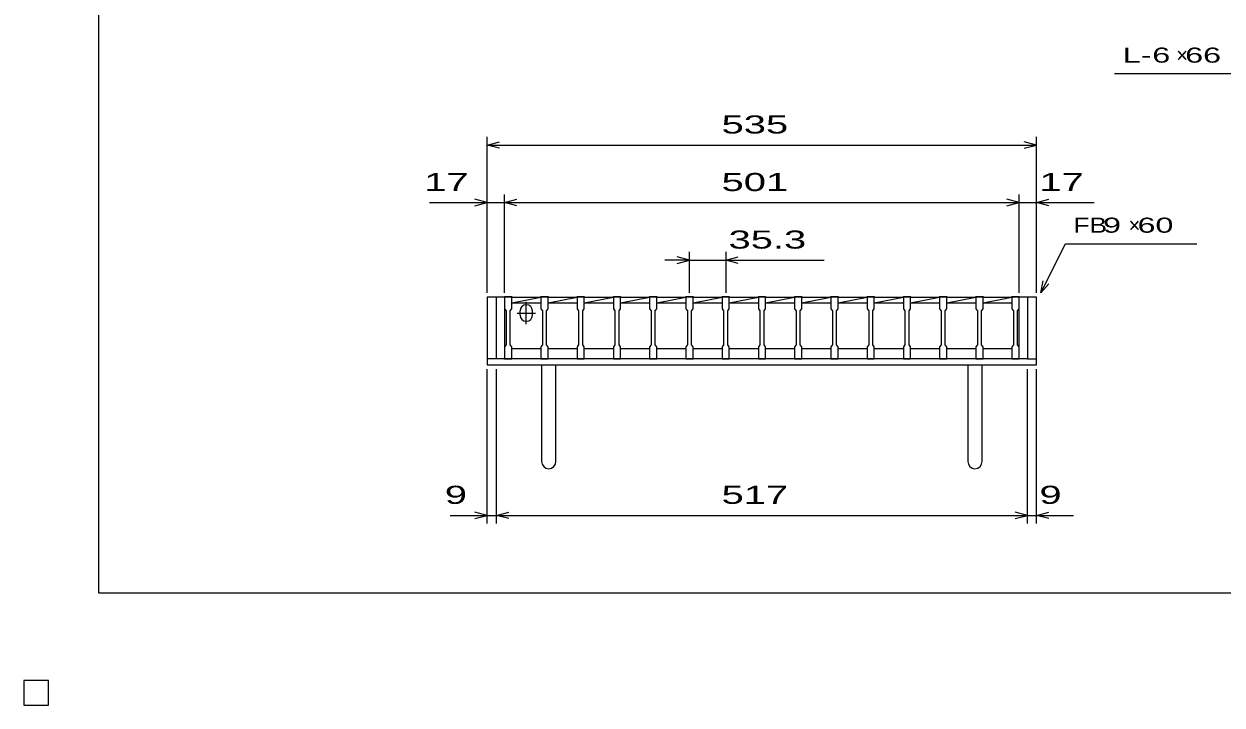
# Model space of a CAD drawing. Units: millimetres, scale not verified. Extents: x -1456 to 1385, y -1026 to 843.
# Drawn here: x -1456 to -289, y -1026 to -363 of the extents above; entities that cross this region are included whole.
import ezdxf
from ezdxf.enums import TextEntityAlignment as Align

# ---------------------------------------------------------------- set-up
doc = ezdxf.new("R2010")
doc.units = ezdxf.units.MM
doc.header["$LTSCALE"] = 8
for name, color, linetype, lineweight in [('0_2', 150, 'Continuous', 25), ('16', 3, 'Continuous', 25), ('19', 6, 'Continuous', 25), ('22', 4, 'Continuous', 25), ('24', 2, 'Continuous', 25), ('32', 4, 'Continuous', 25)]:
    doc.layers.add(name, color=color, linetype=linetype, lineweight=lineweight)
doc.styles.add('ベクトル', font='')
doc.styles.get('ベクトル').set_extended_font_data('ベクトル')

msp = doc.modelspace()

# ---------------------------------------------------------------- linework, layer by layer
at = {"layer": '0_2'}
for p, q in [((-1383.2, -917.2), (-1383.2, 842.8)), ((1384.8, -917.2), (-1383.2, -917.2)), ((-1432, -1002), (-1456, -1002)), ((-1456, -1002), (-1456, -1026)), ((-1432, -1002), (-1456, -1002)), ((-1456, -1002), (-1456, -1026)), ((-1432, -1002), (-1456, -1002)), ((-1456, -1002), (-1456, -1026)), ((-1432, -1002), (-1456, -1002)), ((-1456, -1002), (-1456, -1026)), ((-1432, -1002), (-1456, -1002)), ((-1456, -1002), (-1456, -1026)), ((-1432, -1026), (-1432, -1002)), ((-1432, -1026), (-1432, -1002)), ((-1432, -1026), (-1432, -1002)), ((-1432, -1026), (-1432, -1002)), ((-1432, -1026), (-1432, -1002)), ((-1456, -1026), (-1432, -1026)), ((-1456, -1026), (-1432, -1026)), ((-1456, -1026), (-1432, -1026)), ((-1456, -1026), (-1432, -1026)), ((-1456, -1026), (-1432, -1026))]:
    msp.add_line(p, q, dxfattribs=at)
at = {"layer": '16'}
for p, q in [((-988, -629), (-988, -628.3)), ((-988, -628.3), (-981, -628.3)), ((-988, -629), (-988, -640.5)), ((-981, -629), (-988, -629)), ((-988, -629), (-988, -679)), ((-981, -628.3), (-981, -629)), ((-981, -640.5), (-981, -629)), ((-981, -629), (-952.7, -629)), ((-981, -634.5), (-952.7, -629)), ((-952.7, -629), (-952.7, -628.3)), ((-952.7, -628.3), (-945.7, -628.3)), ((-952.7, -629), (-952.7, -640.5)), ((-945.7, -629), (-952.7, -629)), ((-945.7, -628.3), (-945.7, -629)), ((-945.7, -640.5), (-945.7, -629)), ((-945.7, -629), (-917.4, -629)), ((-945.7, -634.5), (-917.4, -629)), ((-917.4, -629), (-917.4, -628.3)), ((-917.4, -628.3), (-910.4, -628.3)), ((-917.4, -629), (-917.4, -640.5)), ((-910.4, -629), (-917.4, -629)), ((-910.4, -628.3), (-910.4, -629)), ((-910.4, -640.5), (-910.4, -629)), ((-910.4, -629), (-882.1, -629)), ((-910.4, -634.5), (-882.1, -629)), ((-882.1, -629), (-882.1, -628.3)), ((-882.1, -628.3), (-875.1, -628.3)), ((-882.1, -629), (-882.1, -640.5)), ((-875.1, -629), (-882.1, -629)), ((-875.1, -628.3), (-875.1, -629)), ((-875.1, -640.5), (-875.1, -629)), ((-875.1, -629), (-846.8, -629)), ((-875.1, -634.5), (-846.8, -629)), ((-846.8, -629), (-846.8, -628.3)), ((-846.8, -628.3), (-839.8, -628.3)), ((-846.8, -629), (-846.8, -640.5)), ((-839.8, -629), (-846.8, -629)), ((-839.8, -628.3), (-839.8, -629)), ((-839.8, -640.5), (-839.8, -629)), ((-839.8, -629), (-811.5, -629)), ((-839.8, -634.5), (-811.5, -629)), ((-811.5, -629), (-811.5, -628.3)), ((-811.5, -628.3), (-804.5, -628.3)), ((-811.5, -629), (-811.5, -640.5)), ((-804.5, -629), (-811.5, -629)), ((-804.5, -628.3), (-804.5, -629)), ((-804.5, -640.5), (-804.5, -629)), ((-804.5, -629), (-776.2, -629)), ((-804.5, -634.5), (-776.2, -629)), ((-776.2, -629), (-776.2, -628.3)), ((-776.2, -628.3), (-769.2, -628.3)), ((-776.2, -629), (-776.2, -640.5)), ((-769.2, -629), (-776.2, -629)), ((-769.2, -628.3), (-769.2, -629)), ((-769.2, -640.5), (-769.2, -629)), ((-769.2, -629), (-740.9, -629)), ((-769.2, -634.5), (-740.9, -629)), ((-740.9, -629), (-740.9, -628.3)), ((-740.9, -628.3), (-733.9, -628.3)), ((-740.9, -629), (-740.9, -640.5)), ((-733.9, -629), (-740.9, -629)), ((-733.9, -628.3), (-733.9, -629)), ((-733.9, -640.5), (-733.9, -629)), ((-733.9, -629), (-705.6, -629)), ((-733.9, -634.5), (-705.6, -629)), ((-705.6, -629), (-705.6, -628.3)), ((-705.6, -628.3), (-698.6, -628.3)), ((-705.6, -629), (-705.6, -640.5)), ((-698.6, -629), (-705.6, -629)), ((-698.6, -628.3), (-698.6, -629)), ((-698.6, -640.5), (-698.6, -629)), ((-698.6, -629), (-670.3, -629)), ((-698.6, -634.5), (-670.3, -629)), ((-670.3, -629), (-670.3, -628.3)), ((-670.3, -628.3), (-663.3, -628.3)), ((-670.3, -629), (-670.3, -640.5)), ((-663.3, -629), (-670.3, -629)), ((-663.3, -628.3), (-663.3, -629)), ((-663.3, -640.5), (-663.3, -629)), ((-663.3, -629), (-635, -629)), ((-663.3, -634.5), (-635, -629)), ((-635, -629), (-635, -628.3)), ((-635, -628.3), (-628, -628.3)), ((-635, -629), (-635, -640.5)), ((-628, -629), (-635, -629)), ((-628, -628.3), (-628, -629)), ((-628, -640.5), (-628, -629)), ((-628, -629), (-599.7, -629)), ((-628, -634.5), (-599.7, -629)), ((-599.7, -629), (-599.7, -628.3)), ((-599.7, -628.3), (-592.7, -628.3)), ((-599.7, -629), (-599.7, -640.5)), ((-592.7, -629), (-599.7, -629)), ((-592.7, -628.3), (-592.7, -629)), ((-592.7, -640.5), (-592.7, -629)), ((-592.7, -629), (-564.4, -629)), ((-592.7, -634.5), (-564.4, -629)), ((-564.4, -629), (-564.4, -628.3)), ((-564.4, -628.3), (-557.4, -628.3)), ((-564.4, -629), (-564.4, -640.5)), ((-557.4, -629), (-564.4, -629)), ((-557.4, -628.3), (-557.4, -629)), ((-557.4, -640.5), (-557.4, -629)), ((-557.4, -629), (-529.1, -629)), ((-557.4, -634.5), (-529.1, -629)), ((-529.1, -629), (-529.1, -628.3)), ((-529.1, -628.3), (-522.1, -628.3)), ((-529.1, -629), (-529.1, -640.5)), ((-522.1, -629), (-529.1, -629)), ((-522.1, -628.3), (-522.1, -629)), ((-522.1, -640.5), (-522.1, -629)), ((-522.1, -629), (-494, -629)), ((-522.1, -634.5), (-494, -629.039)), ((-494, -629), (-494, -628.3)), ((-494, -628.3), (-487, -628.3)), ((-494, -629), (-494, -640.5)), ((-487, -629), (-494, -629)), ((-487, -628.3), (-487, -629)), ((-487, -640.5), (-487, -629)), ((-487, -679), (-487, -629)), ((-988, -640.5), (-986.5, -642.5)), ((-982.5, -642.5), (-981, -640.5)), ((-981, -634.5), (-952.7, -634.5)), ((-966.85, -655.5), (-966.85, -633.5)), ((-952.7, -640.5), (-951.2, -642.5)), ((-947.2, -642.5), (-945.7, -640.5)), ((-945.7, -634.5), (-917.4, -634.5)), ((-917.4, -640.5), (-915.9, -642.5)), ((-911.9, -642.5), (-910.4, -640.5)), ((-910.4, -634.5), (-882.1, -634.5)), ((-882.1, -640.5), (-880.6, -642.5)), ((-876.6, -642.5), (-875.1, -640.5)), ((-875.1, -634.5), (-846.8, -634.5)), ((-846.8, -640.5), (-845.3, -642.5)), ((-841.3, -642.5), (-839.8, -640.5)), ((-839.8, -634.5), (-811.5, -634.5)), ((-811.5, -640.5), (-810, -642.5)), ((-806, -642.5), (-804.5, -640.5)), ((-804.5, -634.5), (-776.2, -634.5)), ((-776.2, -640.5), (-774.7, -642.5)), ((-770.7, -642.5), (-769.2, -640.5)), ((-769.2, -634.5), (-740.9, -634.5)), ((-740.9, -640.5), (-739.4, -642.5)), ((-735.4, -642.5), (-733.9, -640.5)), ((-733.9, -634.5), (-705.6, -634.5)), ((-705.6, -640.5), (-704.1, -642.5)), ((-700.1, -642.5), (-698.6, -640.5)), ((-698.6, -634.5), (-670.3, -634.5)), ((-670.3, -640.5), (-668.8, -642.5)), ((-664.8, -642.5), (-663.3, -640.5)), ((-663.3, -634.5), (-635, -634.5)), ((-635, -640.5), (-633.5, -642.5)), ((-629.5, -642.5), (-628, -640.5)), ((-628, -634.5), (-599.7, -634.5)), ((-599.7, -640.5), (-598.2, -642.5)), ((-594.2, -642.5), (-592.7, -640.5)), ((-592.7, -634.5), (-564.4, -634.5)), ((-564.4, -640.5), (-562.9, -642.5)), ((-558.9, -642.5), (-557.4, -640.5)), ((-557.4, -634.5), (-529.1, -634.5)), ((-529.1, -640.5), (-527.6, -642.5)), ((-523.6, -642.5), (-522.1, -640.5)), ((-522.1, -634.5), (-494, -634.5)), ((-494, -640.5), (-492.5, -642.5)), ((-488.5, -642.5), (-487, -640.5)), ((-986.5, -642.5), (-986.5, -675.5)), ((-982.5, -675.5), (-982.5, -642.5)), ((-975.85, -644.5), (-957.85, -644.5)), ((-972.85, -646.5), (-972.85, -642.5)), ((-960.85, -646.5), (-960.85, -642.5)), ((-951.2, -642.5), (-951.2, -675.5)), ((-947.2, -675.5), (-947.2, -642.5)), ((-915.9, -642.5), (-915.9, -675.5)), ((-911.9, -675.5), (-911.9, -642.5)), ((-880.6, -642.5), (-880.6, -675.5)), ((-876.6, -675.5), (-876.6, -642.5)), ((-845.3, -642.5), (-845.3, -675.5)), ((-841.3, -675.5), (-841.3, -642.5)), ((-810, -642.5), (-810, -675.5)), ((-806, -675.5), (-806, -642.5)), ((-774.7, -642.5), (-774.7, -675.5)), ((-770.7, -675.5), (-770.7, -642.5)), ((-739.4, -642.5), (-739.4, -675.5)), ((-735.4, -675.5), (-735.4, -642.5)), ((-704.1, -642.5), (-704.1, -675.5)), ((-700.1, -675.5), (-700.1, -642.5)), ((-668.8, -642.5), (-668.8, -675.5)), ((-664.8, -675.5), (-664.8, -642.5)), ((-633.5, -642.5), (-633.5, -675.5)), ((-629.5, -675.5), (-629.5, -642.5)), ((-598.2, -642.5), (-598.2, -675.5)), ((-594.2, -675.5), (-594.2, -642.5)), ((-562.9, -642.5), (-562.9, -675.5)), ((-558.9, -675.5), (-558.9, -642.5)), ((-527.6, -642.5), (-527.6, -675.5)), ((-523.6, -675.5), (-523.6, -642.5)), ((-492.5, -642.5), (-492.5, -675.5)), ((-488.5, -675.5), (-488.5, -642.5)), ((-986.5, -675.5), (-988, -677.5)), ((-981, -677.5), (-982.5, -675.5)), ((-951.2, -675.5), (-952.7, -677.5)), ((-945.7, -677.5), (-947.2, -675.5)), ((-915.9, -675.5), (-917.4, -677.5)), ((-910.4, -677.5), (-911.9, -675.5)), ((-880.6, -675.5), (-882.1, -677.5)), ((-875.1, -677.5), (-876.6, -675.5)), ((-845.3, -675.5), (-846.8, -677.5)), ((-839.8, -677.5), (-841.3, -675.5)), ((-810, -675.5), (-811.5, -677.5)), ((-804.5, -677.5), (-806, -675.5)), ((-774.7, -675.5), (-776.2, -677.5)), ((-769.2, -677.5), (-770.7, -675.5)), ((-739.4, -675.5), (-740.9, -677.5)), ((-733.9, -677.5), (-735.4, -675.5)), ((-704.1, -675.5), (-705.6, -677.5)), ((-698.6, -677.5), (-700.1, -675.5)), ((-668.8, -675.5), (-670.3, -677.5)), ((-663.3, -677.5), (-664.8, -675.5)), ((-633.5, -675.5), (-635, -677.5)), ((-628, -677.5), (-629.5, -675.5)), ((-598.2, -675.5), (-599.7, -677.5)), ((-592.7, -677.5), (-594.2, -675.5)), ((-562.9, -675.5), (-564.4, -677.5)), ((-557.4, -677.5), (-558.9, -675.5)), ((-527.6, -675.5), (-529.1, -677.5)), ((-522.1, -677.5), (-523.6, -675.5)), ((-492.5, -675.5), (-494, -677.5)), ((-487, -677.5), (-488.5, -675.5)), ((-988, -677.5), (-988, -689)), ((-981, -689), (-981, -677.5)), ((-981, -679), (-952.7, -679)), ((-952.7, -677.5), (-952.7, -689)), ((-945.7, -689), (-945.7, -677.5)), ((-945.7, -679), (-917.4, -679)), ((-917.4, -677.5), (-917.4, -689)), ((-910.4, -689), (-910.4, -677.5)), ((-910.4, -679), (-882.1, -679)), ((-882.1, -677.5), (-882.1, -689)), ((-875.1, -689), (-875.1, -677.5)), ((-875.1, -679), (-846.8, -679)), ((-846.8, -677.5), (-846.8, -689)), ((-839.8, -689), (-839.8, -677.5)), ((-839.8, -679), (-811.5, -679)), ((-811.5, -677.5), (-811.5, -689)), ((-804.5, -689), (-804.5, -677.5)), ((-804.5, -679), (-776.2, -679)), ((-776.2, -677.5), (-776.2, -689)), ((-769.2, -689), (-769.2, -677.5)), ((-769.2, -679), (-740.9, -679)), ((-740.9, -677.5), (-740.9, -689)), ((-733.9, -689), (-733.9, -677.5)), ((-733.9, -679), (-705.6, -679)), ((-705.6, -677.5), (-705.6, -689)), ((-698.6, -689), (-698.6, -677.5)), ((-698.6, -679), (-670.3, -679)), ((-670.3, -677.5), (-670.3, -689)), ((-663.3, -689), (-663.3, -677.5)), ((-663.3, -679), (-635, -679)), ((-635, -677.5), (-635, -689)), ((-628, -689), (-628, -677.5)), ((-628, -679), (-599.7, -679)), ((-599.7, -677.5), (-599.7, -689)), ((-592.7, -689), (-592.7, -677.5)), ((-592.7, -679), (-564.4, -679)), ((-564.4, -677.5), (-564.4, -689)), ((-557.4, -689), (-557.4, -677.5)), ((-557.4, -679), (-529.1, -679)), ((-529.1, -677.5), (-529.1, -689)), ((-522.1, -689), (-522.1, -677.5)), ((-522.1, -679), (-494, -679)), ((-494, -677.5), (-494, -689)), ((-487, -689), (-487, -677.5)), ((-988, -689), (-981, -689)), ((-952.7, -689), (-945.7, -689)), ((-917.4, -689), (-910.4, -689)), ((-882.1, -689), (-875.1, -689)), ((-846.8, -689), (-839.8, -689)), ((-811.5, -689), (-804.5, -689)), ((-776.2, -689), (-769.2, -689)), ((-740.9, -689), (-733.9, -689)), ((-705.6, -689), (-698.6, -689)), ((-670.3, -689), (-663.3, -689)), ((-635, -689), (-628, -689)), ((-599.7, -689), (-592.7, -689)), ((-564.4, -689), (-557.4, -689)), ((-529.1, -689), (-522.1, -689)), ((-494, -689), (-487, -689)), ((-1432, -1002), (-1456, -1002)), ((-1456, -1002), (-1456, -1026)), ((-1432, -1002), (-1456, -1002)), ((-1456, -1002), (-1456, -1026)), ((-1432, -1002), (-1456, -1002)), ((-1456, -1002), (-1456, -1026)), ((-1432, -1002), (-1456, -1002)), ((-1456, -1002), (-1456, -1026)), ((-1432, -1002), (-1456, -1002)), ((-1456, -1002), (-1456, -1026)), ((-1432, -1026), (-1432, -1002)), ((-1432, -1026), (-1432, -1002)), ((-1432, -1026), (-1432, -1002)), ((-1432, -1026), (-1432, -1002)), ((-1432, -1026), (-1432, -1002)), ((-1456, -1026), (-1432, -1026)), ((-1456, -1026), (-1432, -1026)), ((-1456, -1026), (-1432, -1026)), ((-1456, -1026), (-1432, -1026)), ((-1456, -1026), (-1432, -1026))]:
    msp.add_line(p, q, dxfattribs=at)
for centre, start, end in [((-966.85, -642.5), 0, 180), ((-966.85, -646.5), 180, 0)]:
    msp.add_arc(centre, 6, start, end, dxfattribs=at)
at = {"layer": '19'}
for p, q in [((-988, -629), (-1005, -629)), ((-1005, -629), (-1005, -695)), ((-996, -689), (-996, -629)), ((-470, -629), (-487, -629)), ((-479, -629), (-479, -689)), ((-470, -695), (-470, -629)), ((-996, -689), (-1005, -689)), ((-1005, -695), (-470, -695)), ((-479, -689), (-996, -689)), ((-952, -695), (-952, -789)), ((-938, -789), (-938, -695)), ((-537, -695), (-537, -789)), ((-523, -789), (-523, -695)), ((-479, -689), (-470, -689))]:
    msp.add_line(p, q, dxfattribs=at)
for centre in [(-945, -789), (-530, -789)]:
    msp.add_arc(centre, 7, 180, 0, dxfattribs=at)
at = {"layer": '22'}
for p, q in [((-394, -411.5), (-234, -411.5)), ((-1005, -625), (-1005, -473)), ((-1005, -481), (-993, -477.8)), ((-470, -481), (-482, -477.8)), ((-470, -625), (-470, -473)), ((-993, -484.2), (-1005, -481)), ((-1005, -481), (-470, -481)), ((-482, -484.2), (-470, -481)), ((-1005, -537), (-1017, -533.8)), ((-1005, -625), (-1005, -529)), ((-988, -625), (-988, -529)), ((-988, -537), (-976, -533.8)), ((-487, -537), (-499, -533.8)), ((-487, -625), (-487, -529)), ((-470, -625), (-470, -529)), ((-470, -537), (-458, -533.8)), ((-1061, -537), (-1005, -537)), ((-1017, -540.2), (-1005, -537)), ((-1005, -537), (-988, -537)), ((-976, -540.2), (-988, -537)), ((-988, -537), (-487, -537)), ((-499, -540.2), (-487, -537)), ((-487, -537), (-470, -537)), ((-458, -540.2), (-470, -537)), ((-470, -537), (-414, -537)), ((-466, -625), (-442, -577)), ((-442, -577), (-314, -577)), ((-808, -593), (-832, -593)), ((-808, -593), (-820, -589.8)), ((-820, -596.2), (-808, -593)), ((-808, -625), (-808, -585)), ((-808, -593), (-772.7, -593)), ((-772.7, -585), (-772.7, -625)), ((-772.7, -593), (-760.7, -589.8)), ((-760.7, -596.2), (-772.7, -593)), ((-772.7, -593), (-676.7, -593)), ((-466, -625), (-463.6, -613.32)), ((-466, -625), (-458, -616.2)), ((-1005, -849.4), (-1005, -699)), ((-996, -849.4), (-996, -699)), ((-479, -849.4), (-479, -699)), ((-470, -849.4), (-470, -699)), ((-1005, -841.4), (-1017, -838.2)), ((-996, -841.4), (-984, -838.2)), ((-479, -841.4), (-491, -838.2)), ((-470, -841.4), (-458, -838.2)), ((-1041, -841.4), (-1005, -841.4)), ((-1017, -844.6), (-1005, -841.4)), ((-1005, -841.4), (-996, -841.4)), ((-984, -844.6), (-996, -841.4)), ((-996, -841.4), (-479, -841.4)), ((-491, -844.6), (-479, -841.4)), ((-479, -841.4), (-470, -841.4)), ((-458, -844.6), (-470, -841.4)), ((-470, -841.4), (-434, -841.4))]:
    msp.add_line(p, q, dxfattribs=at)
at = {"layer": '22', "color": 2}
for p, q in [((-1432, -1002), (-1456, -1002)), ((-1456, -1002), (-1456, -1026)), ((-1432, -1002), (-1456, -1002)), ((-1456, -1002), (-1456, -1026)), ((-1432, -1002), (-1456, -1002)), ((-1456, -1002), (-1456, -1026)), ((-1432, -1026), (-1432, -1002)), ((-1432, -1026), (-1432, -1002)), ((-1432, -1026), (-1432, -1002)), ((-1456, -1026), (-1432, -1026)), ((-1456, -1026), (-1432, -1026)), ((-1456, -1026), (-1432, -1026))]:
    msp.add_line(p, q, dxfattribs=at)
at = {"layer": '24', "color": 4}
for p, q in [((-1432, -1002), (-1456, -1002)), ((-1456, -1002), (-1456, -1026)), ((-1432, -1002), (-1456, -1002)), ((-1456, -1002), (-1456, -1026)), ((-1432, -1002), (-1456, -1002)), ((-1456, -1002), (-1456, -1026)), ((-1432, -1026), (-1432, -1002)), ((-1432, -1026), (-1432, -1002)), ((-1432, -1026), (-1432, -1002)), ((-1456, -1026), (-1432, -1026)), ((-1456, -1026), (-1432, -1026)), ((-1456, -1026), (-1432, -1026))]:
    msp.add_line(p, q, dxfattribs=at)
at = {"layer": '32'}
for p, q in [((-1432, -1002), (-1456, -1002)), ((-1456, -1002), (-1456, -1026)), ((-1432, -1002), (-1456, -1002)), ((-1456, -1002), (-1456, -1026)), ((-1432, -1002), (-1456, -1002)), ((-1456, -1002), (-1456, -1026)), ((-1432, -1002), (-1456, -1002)), ((-1456, -1002), (-1456, -1026)), ((-1432, -1002), (-1456, -1002)), ((-1456, -1002), (-1456, -1026)), ((-1432, -1026), (-1432, -1002)), ((-1432, -1026), (-1432, -1002)), ((-1432, -1026), (-1432, -1002)), ((-1432, -1026), (-1432, -1002)), ((-1432, -1026), (-1432, -1002)), ((-1456, -1026), (-1432, -1026)), ((-1456, -1026), (-1432, -1026)), ((-1456, -1026), (-1432, -1026)), ((-1456, -1026), (-1432, -1026)), ((-1456, -1026), (-1432, -1026))]:
    msp.add_line(p, q, dxfattribs=at)

# ---------------------------------------------------------------- texts
at = {"layer": '22', "color": 2, "style": 'ベクトル'}
for s, height, width, p in [('L-', 14.66, 1.6, (-386, -393.5)), (' 6 ', 14.66, 1.6, (-366, -393.5)), (' 66 ', 14.66, 1.6, (-334, -393.5)), (' 535 ', 17.6, 1.65, (-787.5, -461)), (' 17 ', 17.6, 1.65, (-1077, -517)), (' 501 ', 17.6, 1.65, (-787.5, -517)), (' 17 ', 17.6, 1.65, (-478, -517)), ('FB', 14.66, 1.3, (-434, -559)), (' 9 ', 14.66, 1.6, (-414, -559)), (' 60 ', 14.66, 1.6, (-380.4, -559)), (' 35.3 ', 17.6, 1.65, (-780.7, -573)), (' 9 ', 17.6, 1.65, (-1057, -821.4)), (' 517 ', 17.6, 1.65, (-787.5, -821.4)), (' 9 ', 17.6, 1.65, (-478, -821.4))]:
    msp.add_text(s, height=height, dxfattribs=dict(at, width=width)).set_placement(p, align=Align.MIDDLE_LEFT)
for p in [(-334, -393.5), (-380.4, -559)]:
    msp.add_text('×', height=14.66, dxfattribs=at).set_placement(p, align=Align.MIDDLE_LEFT)

doc.saveas('drawing.dxf')
